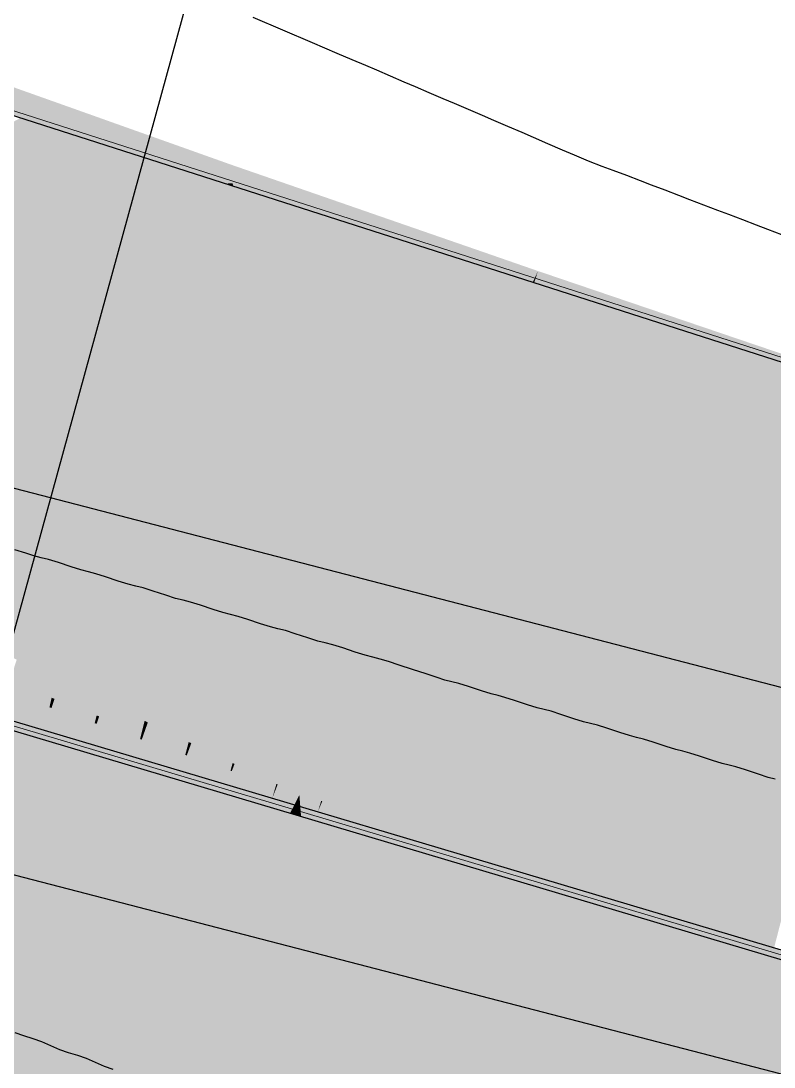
# Model space of a CAD drawing. Header units: millimetres. Extents: x 340454 to 342791, y 6993867 to 6995092.
# Drawn here: x 340738.83 to 340754.8, y 6994481.65 to 6994503.83 of the extents above; entities that cross this region are included whole.
import ezdxf

# ---------------------------------------------------------------- set-up
doc = ezdxf.new("R2010")
doc.units = ezdxf.units.MM
doc.header["$LTSCALE"] = 10
doc.linetypes.add('DASHDOT', pattern=[25.4, 12.7, -6.35, 0, -6.35])
for name, color, linetype in [('A-MODELAGEM', 7, 'Continuous'), ('F-HZ-CORREDOR-FEAT', 2, 'Continuous'), ('T-HM-CURVA_INTERMEDIARIA', 45, 'Continuous'), ('T-HM-CURVA_MESTRA', 20, 'Continuous'), ('U-SC-SECAO_TIPO', 251, 'Continuous'), ('URB-Calçadas', 2, 'Continuous'), ('URB-Quadras', 3, 'Continuous')]:
    doc.layers.add(name, color=color, linetype=linetype)

msp = doc.modelspace()

# ---------------------------------------------------------------- linework, layer by layer
at = {"lineweight": 20}
for points in [[(340765.7, 6994493.252), (340768.966, 6994505.837), (340737.747, 6994518.632, -0.025417), (340733.761, 6994503.501), (340765.7, 6994493.252)], [(340733.761, 6994503.501, -0.020185), (340729.432, 6994491.637), (340762.706, 6994481.717), (340765.7, 6994493.252), (340733.761, 6994503.501, -0.020627)], [(340759.006, 6994467.461), (340762.706, 6994481.717), (340729.432, 6994491.637, -0.02533), (340722.64, 6994477.318), (340759.006, 6994467.461)]]:
    msp.add_lwpolyline(points, format="xyb", close=True, dxfattribs=at)
at = {"layer": 'A-MODELAGEM', "color": 161, "linetype": 'Continuous', "lineweight": -3}
for points in [[(340738.992, 6994502.313), (340737.92, 6994502.695), (340737.736, 6994502.12)], [(340738.992, 6994502.313), (340737.736, 6994502.12), (340738.818, 6994501.773)], [(340740.064, 6994501.932), (340738.992, 6994502.313), (340738.818, 6994501.773)], [(340739.901, 6994501.425), (340738.818, 6994501.773), (340733.862, 6994499.069)], [(340740.064, 6994501.932), (340738.818, 6994501.773), (340739.901, 6994501.425)], [(340741.136, 6994501.55), (340740.064, 6994501.932), (340739.901, 6994501.425)], [(340741.136, 6994501.55), (340739.901, 6994501.425), (340740.984, 6994501.078)], [(340741.136, 6994501.55), (340740.984, 6994501.078), (340742.208, 6994501.169)], [(340739.901, 6994501.425), (340733.745, 6994498.8), (340733.584, 6994498.431)], [(340739.901, 6994501.425), (340733.584, 6994498.431), (340736.873, 6994491.181)], [(340739.901, 6994501.425), (340733.862, 6994499.069), (340733.745, 6994498.8)], [(340740.984, 6994501.078), (340739.901, 6994501.425), (340736.873, 6994491.181)], [(340742.208, 6994501.169), (340740.984, 6994501.078), (340742.067, 6994500.73)], [(340743.28, 6994500.787), (340742.208, 6994501.169), (340742.067, 6994500.73)], [(340740.984, 6994501.078), (340736.873, 6994491.181), (340737.005, 6994491.117)], [(340740.984, 6994501.078), (340737.005, 6994491.117), (340737.808, 6994490.733)], [(340740.984, 6994501.078), (340737.808, 6994490.733), (340738.633, 6994490.339)], [(340742.067, 6994500.73), (340740.984, 6994501.078), (340738.633, 6994490.339)], [(340742.067, 6994500.73), (340738.633, 6994490.339), (340738.741, 6994490.287)], [(340742.067, 6994500.73), (340738.741, 6994490.287), (340739.576, 6994489.888)], [(340743.15, 6994500.383), (340742.067, 6994500.73), (340739.576, 6994489.888)], [(340743.28, 6994500.787), (340742.067, 6994500.73), (340743.15, 6994500.383)], [(340743.28, 6994500.787), (340743.15, 6994500.383), (340743.323, 6994500.387)], [(340743.28, 6994500.787), (340743.323, 6994500.387), (340744.366, 6994500.411)], [(340743.15, 6994500.383), (340739.576, 6994489.888), (340739.671, 6994489.842)], [(340743.15, 6994500.383), (340739.671, 6994489.842), (340740.517, 6994489.438)], [(340743.15, 6994500.383), (340740.517, 6994489.438), (340743.575, 6994498.08)], [(340743.323, 6994500.387), (340743.15, 6994500.383), (340743.33, 6994500.325)], [(340743.33, 6994500.325), (340743.15, 6994500.383), (340743.575, 6994498.08)], [(340744.366, 6994500.411), (340743.323, 6994500.387), (340743.33, 6994500.325)], [(340744.366, 6994500.411), (340743.33, 6994500.325), (340744.244, 6994500.032)], [(340744.244, 6994500.032), (340743.33, 6994500.325), (340743.575, 6994498.08)], [(340745.452, 6994500.035), (340744.366, 6994500.411), (340744.244, 6994500.032)], [(340744.244, 6994500.032), (340743.575, 6994498.08), (340743.628, 6994497.593)], [(340745.338, 6994499.681), (340744.244, 6994500.032), (340743.628, 6994497.593)], [(340745.452, 6994500.035), (340744.244, 6994500.032), (340745.338, 6994499.681)], [(340745.452, 6994500.035), (340745.338, 6994499.681), (340746.538, 6994499.658)], [(340745.338, 6994499.681), (340743.628, 6994497.593), (340743.855, 6994495.511)], [(340745.338, 6994499.681), (340743.855, 6994495.511), (340743.966, 6994494.495)], [(340746.432, 6994499.33), (340745.338, 6994499.681), (340743.966, 6994494.495)], [(340746.538, 6994499.658), (340745.338, 6994499.681), (340746.432, 6994499.33)], [(340746.538, 6994499.658), (340746.432, 6994499.33), (340747.624, 6994499.282)], [(340746.432, 6994499.33), (340743.966, 6994494.495), (340744.122, 6994493.064)], [(340746.432, 6994499.33), (340744.122, 6994493.064), (340744.284, 6994491.573)], [(340747.526, 6994498.979), (340746.432, 6994499.33), (340744.284, 6994491.573)], [(340747.624, 6994499.282), (340746.432, 6994499.33), (340747.526, 6994498.979)], [(340748.71, 6994498.906), (340747.624, 6994499.282), (340747.526, 6994498.979)], [(340747.526, 6994498.979), (340744.284, 6994491.573), (340744.376, 6994490.731)], [(340747.526, 6994498.979), (340744.376, 6994490.731), (340744.585, 6994488.813)], [(340748.62, 6994498.628), (340747.526, 6994498.979), (340744.585, 6994488.813)], [(340748.71, 6994498.906), (340747.526, 6994498.979), (340748.62, 6994498.628)], [(340748.71, 6994498.906), (340748.62, 6994498.628), (340749.796, 6994498.529)], [(340748.62, 6994498.628), (340744.585, 6994488.813), (340744.619, 6994488.505)], [(340748.62, 6994498.628), (340744.619, 6994488.505), (340746.222, 6994490.681)], [(340749.685, 6994498.286), (340748.62, 6994498.628), (340746.222, 6994490.681)], [(340749.796, 6994498.529), (340748.62, 6994498.628), (340749.685, 6994498.286)], [(340749.796, 6994498.529), (340749.685, 6994498.286), (340749.715, 6994498.277)], [(340749.796, 6994498.529), (340749.715, 6994498.277), (340750.797, 6994498.189)], [(340749.715, 6994498.277), (340745.223, 6994487.289), (340746.178, 6994487.031)], [(340749.715, 6994498.277), (340746.222, 6994490.681), (340745.223, 6994487.289)], [(340749.715, 6994498.277), (340746.178, 6994487.031), (340747.129, 6994486.774)], [(340749.715, 6994498.277), (340749.685, 6994498.286), (340746.222, 6994490.681)], [(340750.721, 6994497.953), (340749.715, 6994498.277), (340747.129, 6994486.774)], [(340750.797, 6994498.189), (340749.715, 6994498.277), (340750.721, 6994497.953)], [(340743.575, 6994498.08), (340740.517, 6994489.438), (340740.599, 6994489.399)], [(340743.575, 6994498.08), (340740.599, 6994489.399), (340743.628, 6994497.593)], [(340750.797, 6994498.189), (340750.721, 6994497.953), (340751.798, 6994497.849)], [(340750.721, 6994497.953), (340747.129, 6994486.774), (340747.155, 6994486.767)], [(340750.721, 6994497.953), (340747.155, 6994486.767), (340748.104, 6994486.511)], [(340751.728, 6994497.63), (340750.721, 6994497.953), (340748.104, 6994486.511)], [(340751.798, 6994497.849), (340750.721, 6994497.953), (340751.728, 6994497.63)], [(340751.798, 6994497.849), (340751.728, 6994497.63), (340752.8, 6994497.509)], [(340743.628, 6994497.593), (340740.599, 6994489.399), (340741.455, 6994488.989)], [(340743.628, 6994497.593), (340741.455, 6994488.989), (340743.855, 6994495.511)], [(340751.728, 6994497.63), (340748.104, 6994486.511), (340748.131, 6994486.503)], [(340751.728, 6994497.63), (340748.131, 6994486.503), (340749.079, 6994486.247)], [(340752.735, 6994497.307), (340751.728, 6994497.63), (340749.079, 6994486.247)], [(340752.8, 6994497.509), (340751.728, 6994497.63), (340752.735, 6994497.307)], [(340752.8, 6994497.509), (340752.735, 6994497.307), (340753.801, 6994497.169)], [(340752.735, 6994497.307), (340749.079, 6994486.247), (340749.108, 6994486.239)], [(340752.735, 6994497.307), (340749.108, 6994486.239), (340750.053, 6994485.984)], [(340753.742, 6994496.984), (340752.735, 6994497.307), (340750.053, 6994485.984)], [(340753.801, 6994497.169), (340752.735, 6994497.307), (340753.742, 6994496.984)], [(340753.801, 6994497.169), (340753.742, 6994496.984), (340754.803, 6994496.829)], [(340753.742, 6994496.984), (340750.053, 6994485.984), (340750.085, 6994485.976)], [(340753.742, 6994496.984), (340750.085, 6994485.976), (340751.028, 6994485.721)], [(340754.749, 6994496.661), (340753.742, 6994496.984), (340751.028, 6994485.721)], [(340754.803, 6994496.829), (340753.742, 6994496.984), (340754.749, 6994496.661)], [(340754.803, 6994496.829), (340754.749, 6994496.661), (340755.804, 6994496.489)], [(340754.749, 6994496.661), (340751.028, 6994485.721), (340751.063, 6994485.712)], [(340754.749, 6994496.661), (340751.063, 6994485.712), (340752.004, 6994485.457)], [(340755.756, 6994496.338), (340754.749, 6994496.661), (340752.004, 6994485.457)], [(340755.804, 6994496.489), (340754.749, 6994496.661), (340755.756, 6994496.338)], [(340755.756, 6994496.338), (340752.004, 6994485.457), (340752.04, 6994485.448)], [(340755.756, 6994496.338), (340752.04, 6994485.448), (340752.979, 6994485.194)], [(340756.763, 6994496.015), (340755.756, 6994496.338), (340752.979, 6994485.194)], [(340756.763, 6994496.015), (340752.979, 6994485.194), (340753.018, 6994485.183)], [(340756.763, 6994496.015), (340753.018, 6994485.183), (340753.955, 6994484.93)], [(340757.77, 6994495.692), (340756.763, 6994496.015), (340753.955, 6994484.93)], [(340757.77, 6994495.692), (340753.955, 6994484.93), (340753.996, 6994484.919)], [(340757.77, 6994495.692), (340753.996, 6994484.919), (340754.93, 6994484.667)], [(340743.855, 6994495.511), (340741.455, 6994488.989), (340741.523, 6994488.957)], [(340743.855, 6994495.511), (340741.523, 6994488.957), (340743.966, 6994494.495)], [(340743.966, 6994494.495), (340741.523, 6994488.957), (340742.39, 6994488.542)], [(340743.966, 6994494.495), (340742.39, 6994488.542), (340744.122, 6994493.064)], [(340744.122, 6994493.064), (340742.39, 6994488.542), (340742.444, 6994488.516)], [(340744.122, 6994493.064), (340742.444, 6994488.516), (340744.284, 6994491.573)], [(340744.284, 6994491.573), (340742.444, 6994488.516), (340743.322, 6994488.097)], [(340744.284, 6994491.573), (340743.322, 6994488.097), (340744.376, 6994490.731)], [(340744.376, 6994490.731), (340743.322, 6994488.097), (340743.362, 6994488.077)], [(340744.376, 6994490.731), (340743.362, 6994488.077), (340744.585, 6994488.813)], [(340746.222, 6994490.681), (340744.619, 6994488.505), (340744.737, 6994487.42)], [(340746.222, 6994490.681), (340744.737, 6994487.42), (340745.2, 6994487.295)], [(340746.222, 6994490.681), (340745.2, 6994487.295), (340745.223, 6994487.289)], [(340739.576, 6994489.888), (340738.741, 6994490.287), (340738.595, 6994489.827)], [(340739.483, 6994489.48), (340738.595, 6994489.827), (340738.522, 6994489.598)], [(340739.576, 6994489.888), (340738.595, 6994489.827), (340739.483, 6994489.48)], [(340739.671, 6994489.842), (340739.576, 6994489.888), (340739.483, 6994489.48)], [(340739.671, 6994489.842), (340739.483, 6994489.48), (340739.544, 6994489.456)], [(340740.517, 6994489.438), (340739.671, 6994489.842), (340739.544, 6994489.456)], [(340739.436, 6994489.278), (340738.522, 6994489.598), (340738.357, 6994489.08)], [(340739.483, 6994489.48), (340738.522, 6994489.598), (340739.436, 6994489.278)], [(340739.544, 6994489.456), (340739.483, 6994489.48), (340739.436, 6994489.278)], [(340739.544, 6994489.456), (340739.436, 6994489.278), (340739.48, 6994489.262)], [(340740.437, 6994489.105), (340739.544, 6994489.456), (340739.48, 6994489.262)], [(340740.517, 6994489.438), (340739.544, 6994489.456), (340740.437, 6994489.105)], [(340740.599, 6994489.399), (340740.517, 6994489.438), (340740.437, 6994489.105)], [(340740.599, 6994489.399), (340740.437, 6994489.105), (340740.491, 6994489.084)], [(340741.455, 6994488.989), (340740.599, 6994489.399), (340740.491, 6994489.084)], [(340739.436, 6994489.278), (340738.357, 6994489.08), (340739.325, 6994488.792)], [(340739.48, 6994489.262), (340739.436, 6994489.278), (340739.325, 6994488.792)], [(340740.397, 6994488.941), (340739.48, 6994489.262), (340739.325, 6994488.792)], [(340740.437, 6994489.105), (340739.48, 6994489.262), (340740.397, 6994488.941)], [(340738.324, 6994488.97), (340738.3, 6994488.889), (340739.267, 6994488.6)], [(340739.292, 6994488.681), (340738.357, 6994489.08), (340738.324, 6994488.97)], [(340739.292, 6994488.681), (340738.324, 6994488.97), (340739.267, 6994488.6)], [(340739.292, 6994488.681), (340739.325, 6994488.792), (340738.357, 6994489.08)], [(340740.397, 6994488.941), (340739.325, 6994488.792), (340740.292, 6994488.503)], [(340740.437, 6994488.927), (340740.397, 6994488.941), (340740.292, 6994488.503)], [(340741.358, 6994488.604), (340740.437, 6994488.927), (340740.292, 6994488.503)], [(340740.491, 6994489.084), (340740.437, 6994489.105), (340740.397, 6994488.941)], [(340740.491, 6994489.084), (340740.397, 6994488.941), (340740.437, 6994488.927)], [(340741.39, 6994488.732), (340740.491, 6994489.084), (340740.437, 6994488.927)], [(340741.39, 6994488.732), (340740.437, 6994488.927), (340741.358, 6994488.604)], [(340741.455, 6994488.989), (340740.491, 6994489.084), (340741.39, 6994488.732)], [(340741.523, 6994488.957), (340741.455, 6994488.989), (340741.39, 6994488.732)], [(340741.523, 6994488.957), (340741.39, 6994488.732), (340741.437, 6994488.714)], [(340742.39, 6994488.542), (340741.523, 6994488.957), (340741.437, 6994488.714)], [(340739.267, 6994488.6), (340738.3, 6994488.889), (340734.525, 6994474.2)], [(340740.259, 6994488.393), (340739.325, 6994488.792), (340739.292, 6994488.681)], [(340740.259, 6994488.393), (340740.292, 6994488.503), (340739.325, 6994488.792)], [(340741.437, 6994488.714), (340741.39, 6994488.732), (340741.358, 6994488.604)], [(340741.437, 6994488.714), (340741.358, 6994488.604), (340741.394, 6994488.592)], [(340742.341, 6994488.359), (340741.437, 6994488.714), (340741.394, 6994488.592)], [(340742.39, 6994488.542), (340741.437, 6994488.714), (340742.341, 6994488.359)], [(340744.585, 6994488.813), (340743.362, 6994488.077), (340744.25, 6994487.653)], [(340744.585, 6994488.813), (340744.25, 6994487.653), (340744.619, 6994488.505)], [(340739.267, 6994488.6), (340734.525, 6994474.2), (340735.497, 6994473.937)], [(340740.235, 6994488.312), (340739.267, 6994488.6), (340735.497, 6994473.937)], [(340739.292, 6994488.681), (340739.267, 6994488.6), (340740.235, 6994488.312)], [(340740.259, 6994488.393), (340739.292, 6994488.681), (340740.235, 6994488.312)], [(340741.227, 6994488.105), (340740.292, 6994488.503), (340740.259, 6994488.393)], [(340741.358, 6994488.604), (340740.292, 6994488.503), (340741.26, 6994488.215)], [(340741.227, 6994488.105), (340741.26, 6994488.215), (340740.292, 6994488.503)], [(340741.394, 6994488.592), (340741.358, 6994488.604), (340741.26, 6994488.215)], [(340742.317, 6994488.268), (340741.394, 6994488.592), (340741.26, 6994488.215)], [(340742.341, 6994488.359), (340741.394, 6994488.592), (340742.317, 6994488.268)], [(340742.444, 6994488.516), (340742.39, 6994488.542), (340742.341, 6994488.359)], [(340742.444, 6994488.516), (340742.341, 6994488.359), (340742.381, 6994488.344)], [(340743.322, 6994488.097), (340742.444, 6994488.516), (340742.381, 6994488.344)], [(340744.619, 6994488.505), (340744.25, 6994487.653), (340744.277, 6994487.64)], [(340744.619, 6994488.505), (340744.277, 6994487.64), (340744.737, 6994487.42)], [(340740.235, 6994488.312), (340735.497, 6994473.937), (340736.469, 6994473.673)], [(340741.202, 6994488.023), (340740.235, 6994488.312), (340736.469, 6994473.673)], [(340740.259, 6994488.393), (340740.235, 6994488.312), (340741.202, 6994488.023)], [(340741.227, 6994488.105), (340740.259, 6994488.393), (340741.202, 6994488.023)], [(340742.317, 6994488.268), (340741.26, 6994488.215), (340742.227, 6994487.927)], [(340742.349, 6994488.257), (340742.317, 6994488.268), (340742.227, 6994487.927)], [(340743.276, 6994487.932), (340742.349, 6994488.257), (340742.227, 6994487.927)], [(340742.381, 6994488.344), (340742.341, 6994488.359), (340742.317, 6994488.268)], [(340742.381, 6994488.344), (340742.317, 6994488.268), (340742.349, 6994488.257)], [(340743.291, 6994487.987), (340742.381, 6994488.344), (340742.349, 6994488.257)], [(340743.291, 6994487.987), (340742.349, 6994488.257), (340743.276, 6994487.932)], [(340743.322, 6994488.097), (340742.381, 6994488.344), (340743.291, 6994487.987)], [(340741.202, 6994488.023), (340736.469, 6994473.673), (340737.442, 6994473.41)], [(340742.17, 6994487.735), (340741.202, 6994488.023), (340737.442, 6994473.41)], [(340741.227, 6994488.105), (340741.202, 6994488.023), (340742.17, 6994487.735)], [(340742.194, 6994487.816), (340741.26, 6994488.215), (340741.227, 6994488.105)], [(340742.194, 6994487.816), (340741.227, 6994488.105), (340742.17, 6994487.735)], [(340742.194, 6994487.816), (340742.227, 6994487.927), (340741.26, 6994488.215)], [(340743.362, 6994488.077), (340743.322, 6994488.097), (340743.291, 6994487.987)], [(340743.362, 6994488.077), (340743.291, 6994487.987), (340743.323, 6994487.974)], [(340744.25, 6994487.653), (340743.362, 6994488.077), (340743.323, 6994487.974)], [(340742.194, 6994487.816), (340742.17, 6994487.735), (340743.137, 6994487.447)], [(340743.162, 6994487.528), (340742.227, 6994487.927), (340742.194, 6994487.816)], [(340743.162, 6994487.528), (340742.194, 6994487.816), (340743.137, 6994487.447)], [(340743.276, 6994487.932), (340742.227, 6994487.927), (340743.195, 6994487.638)], [(340743.162, 6994487.528), (340743.195, 6994487.638), (340742.227, 6994487.927)], [(340743.303, 6994487.923), (340743.276, 6994487.932), (340743.195, 6994487.638)], [(340744.162, 6994487.35), (340743.303, 6994487.923), (340743.195, 6994487.638)], [(340743.323, 6994487.974), (340743.291, 6994487.987), (340743.276, 6994487.932)], [(340743.323, 6994487.974), (340743.276, 6994487.932), (340743.303, 6994487.923)], [(340744.239, 6994487.615), (340743.323, 6994487.974), (340743.303, 6994487.923)], [(340744.239, 6994487.615), (340743.303, 6994487.923), (340744.233, 6994487.596)], [(340744.233, 6994487.596), (340743.303, 6994487.923), (340744.162, 6994487.35)], [(340744.25, 6994487.653), (340743.323, 6994487.974), (340744.239, 6994487.615)], [(340742.17, 6994487.735), (340737.442, 6994473.41), (340739.351, 6994476.785)], [(340742.17, 6994487.735), (340739.351, 6994476.785), (340740.113, 6994478.29)], [(340743.137, 6994487.447), (340742.17, 6994487.735), (340740.113, 6994478.29)], [(340744.129, 6994487.24), (340743.195, 6994487.638), (340743.162, 6994487.528)], [(340744.129, 6994487.24), (340744.162, 6994487.35), (340743.195, 6994487.638)], [(340744.256, 6994487.588), (340744.233, 6994487.596), (340744.162, 6994487.35)], [(340744.256, 6994487.588), (340744.162, 6994487.35), (340744.631, 6994487.21)], [(340744.263, 6994487.606), (340744.239, 6994487.615), (340744.233, 6994487.596)], [(340744.263, 6994487.606), (340744.233, 6994487.596), (340744.256, 6994487.588)], [(340744.277, 6994487.64), (340744.25, 6994487.653), (340744.239, 6994487.615)], [(340744.277, 6994487.64), (340744.239, 6994487.615), (340744.263, 6994487.606)], [(340744.737, 6994487.42), (340744.263, 6994487.606), (340744.256, 6994487.588)], [(340744.737, 6994487.42), (340744.256, 6994487.588), (340744.631, 6994487.21)], [(340744.737, 6994487.42), (340744.277, 6994487.64), (340744.263, 6994487.606)], [(340743.137, 6994487.447), (340740.113, 6994478.29), (340741.468, 6994480.966)], [(340743.137, 6994487.447), (340741.468, 6994480.966), (340743.166, 6994484.319)], [(340743.162, 6994487.528), (340743.137, 6994487.447), (340744.105, 6994487.158)], [(340744.105, 6994487.158), (340743.137, 6994487.447), (340743.166, 6994484.319)], [(340744.129, 6994487.24), (340743.162, 6994487.528), (340744.105, 6994487.158)], [(340744.737, 6994487.42), (340744.631, 6994487.21), (340744.756, 6994487.173)], [(340745.2, 6994487.295), (340744.737, 6994487.42), (340744.756, 6994487.173)], [(340744.105, 6994487.158), (340743.166, 6994484.319), (340743.587, 6994485.15)], [(340744.539, 6994487.029), (340744.105, 6994487.158), (340743.587, 6994485.15)], [(340744.129, 6994487.24), (340744.105, 6994487.158), (340744.539, 6994487.029)], [(340744.578, 6994487.106), (340744.162, 6994487.35), (340744.129, 6994487.24)], [(340744.578, 6994487.106), (340744.129, 6994487.24), (340744.56, 6994487.071)], [(340744.129, 6994487.24), (340744.539, 6994487.029), (340744.56, 6994487.071)], [(340744.606, 6994487.161), (340744.631, 6994487.21), (340744.162, 6994487.35)], [(340744.578, 6994487.106), (340744.606, 6994487.161), (340744.162, 6994487.35)], [(340744.578, 6994487.106), (340744.762, 6994487.094), (340744.606, 6994487.161)], [(340744.606, 6994487.161), (340744.756, 6994487.173), (340744.631, 6994487.21)], [(340744.762, 6994487.094), (340744.756, 6994487.173), (340744.606, 6994487.161)], [(340745.2, 6994487.295), (340744.756, 6994487.173), (340745.129, 6994487.061)], [(340744.762, 6994487.094), (340745.129, 6994487.061), (340744.756, 6994487.173)], [(340745.223, 6994487.289), (340745.2, 6994487.295), (340745.129, 6994487.061)], [(340745.223, 6994487.289), (340745.129, 6994487.061), (340746.097, 6994486.773)], [(340746.178, 6994487.031), (340745.223, 6994487.289), (340746.097, 6994486.773)], [(340744.539, 6994487.029), (340743.587, 6994485.15), (340744.836, 6994486.155)], [(340744.56, 6994487.071), (340744.539, 6994487.029), (340744.771, 6994486.988)], [(340744.771, 6994486.988), (340744.539, 6994487.029), (340744.773, 6994486.959)], [(340744.773, 6994486.959), (340744.539, 6994487.029), (340744.836, 6994486.155)], [(340744.766, 6994487.05), (340744.578, 6994487.106), (340744.56, 6994487.071)], [(340744.766, 6994487.05), (340744.56, 6994487.071), (340744.771, 6994486.988)], [(340744.766, 6994487.05), (340744.762, 6994487.094), (340744.578, 6994487.106)], [(340745.097, 6994486.951), (340745.129, 6994487.061), (340744.762, 6994487.094)], [(340745.097, 6994486.951), (340744.762, 6994487.094), (340744.766, 6994487.05)], [(340745.097, 6994486.951), (340744.766, 6994487.05), (340744.771, 6994486.988)], [(340745.097, 6994486.951), (340744.771, 6994486.988), (340745.072, 6994486.87)], [(340744.771, 6994486.988), (340744.773, 6994486.959), (340745.072, 6994486.87)], [(340745.072, 6994486.87), (340744.773, 6994486.959), (340744.836, 6994486.155)], [(340745.097, 6994486.951), (340745.072, 6994486.87), (340746.04, 6994486.581)], [(340746.064, 6994486.663), (340745.129, 6994487.061), (340745.097, 6994486.951)], [(340746.064, 6994486.663), (340745.097, 6994486.951), (340746.04, 6994486.581)], [(340746.064, 6994486.663), (340746.097, 6994486.773), (340745.129, 6994487.061)], [(340747.129, 6994486.774), (340746.178, 6994487.031), (340746.097, 6994486.773)], [(340745.072, 6994486.87), (340744.836, 6994486.155), (340744.848, 6994485.999)], [(340746.04, 6994486.581), (340745.072, 6994486.87), (340744.848, 6994485.999)], [(340747.032, 6994486.375), (340746.097, 6994486.773), (340746.064, 6994486.663)], [(340747.129, 6994486.774), (340746.097, 6994486.773), (340747.064, 6994486.485)], [(340747.032, 6994486.375), (340747.064, 6994486.485), (340746.097, 6994486.773)], [(340747.155, 6994486.767), (340747.129, 6994486.774), (340747.064, 6994486.485)], [(340748.104, 6994486.511), (340747.155, 6994486.767), (340747.064, 6994486.485)], [(340746.04, 6994486.581), (340744.848, 6994485.999), (340745.039, 6994483.557)], [(340746.04, 6994486.581), (340745.039, 6994483.557), (340745.09, 6994482.899)], [(340747.007, 6994486.293), (340746.04, 6994486.581), (340745.09, 6994482.899)], [(340746.064, 6994486.663), (340746.04, 6994486.581), (340747.007, 6994486.293)], [(340747.032, 6994486.375), (340746.064, 6994486.663), (340747.007, 6994486.293)], [(340747.999, 6994486.087), (340747.064, 6994486.485), (340747.032, 6994486.375)], [(340748.104, 6994486.511), (340747.064, 6994486.485), (340748.032, 6994486.196)], [(340747.999, 6994486.087), (340748.032, 6994486.196), (340747.064, 6994486.485)], [(340748.131, 6994486.503), (340748.104, 6994486.511), (340748.032, 6994486.196)], [(340749.079, 6994486.247), (340748.131, 6994486.503), (340748.032, 6994486.196)], [(340747.007, 6994486.293), (340745.09, 6994482.899), (340745.241, 6994480.962)], [(340747.007, 6994486.293), (340745.241, 6994480.962), (340745.332, 6994479.8)], [(340747.975, 6994486.004), (340747.007, 6994486.293), (340745.332, 6994479.8)], [(340747.032, 6994486.375), (340747.007, 6994486.293), (340747.975, 6994486.004)], [(340747.999, 6994486.087), (340747.032, 6994486.375), (340747.975, 6994486.004)], [(340749.079, 6994486.247), (340748.032, 6994486.196), (340748.999, 6994485.908)], [(340749.108, 6994486.239), (340749.079, 6994486.247), (340748.999, 6994485.908)], [(340744.836, 6994486.155), (340740.358, 6994472.619), (340744.848, 6994485.999)], [(340744.836, 6994486.155), (340743.587, 6994485.15), (340740.358, 6994472.619)], [(340747.999, 6994486.087), (340747.975, 6994486.004), (340748.942, 6994485.716)], [(340748.967, 6994485.798), (340748.032, 6994486.196), (340747.999, 6994486.087)], [(340748.967, 6994485.798), (340747.999, 6994486.087), (340748.942, 6994485.716)], [(340748.967, 6994485.798), (340748.999, 6994485.908), (340748.032, 6994486.196)], [(340750.053, 6994485.984), (340749.108, 6994486.239), (340748.999, 6994485.908)], [(340744.848, 6994485.999), (340740.358, 6994472.619), (340741.33, 6994472.356)], [(340744.848, 6994485.999), (340741.33, 6994472.356), (340745.039, 6994483.557)], [(340747.975, 6994486.004), (340745.332, 6994479.8), (340745.444, 6994478.37)], [(340747.975, 6994486.004), (340745.444, 6994478.37), (340745.574, 6994476.704)], [(340748.942, 6994485.716), (340747.975, 6994486.004), (340745.574, 6994476.704)], [(340748.967, 6994485.798), (340748.942, 6994485.716), (340749.91, 6994485.428)], [(340749.934, 6994485.51), (340748.999, 6994485.908), (340748.967, 6994485.798)], [(340749.934, 6994485.51), (340748.967, 6994485.798), (340749.91, 6994485.428)], [(340750.053, 6994485.984), (340748.999, 6994485.908), (340749.967, 6994485.619)], [(340749.934, 6994485.51), (340749.967, 6994485.619), (340748.999, 6994485.908)], [(340750.085, 6994485.976), (340750.053, 6994485.984), (340749.967, 6994485.619)], [(340750.085, 6994485.976), (340749.967, 6994485.619), (340750.934, 6994485.331)], [(340751.028, 6994485.721), (340750.085, 6994485.976), (340750.934, 6994485.331)], [(340748.942, 6994485.716), (340745.574, 6994476.704), (340745.646, 6994475.781)], [(340748.942, 6994485.716), (340745.646, 6994475.781), (340745.815, 6994473.609)], [(340749.91, 6994485.428), (340748.942, 6994485.716), (340745.815, 6994473.609)], [(340750.902, 6994485.222), (340749.967, 6994485.619), (340749.934, 6994485.51)], [(340750.902, 6994485.222), (340750.934, 6994485.331), (340749.967, 6994485.619)], [(340751.063, 6994485.712), (340751.028, 6994485.721), (340750.934, 6994485.331)], [(340751.063, 6994485.712), (340750.934, 6994485.331), (340751.902, 6994485.042)], [(340752.004, 6994485.457), (340751.063, 6994485.712), (340751.902, 6994485.042)], [(340749.91, 6994485.428), (340745.815, 6994473.609), (340745.848, 6994473.194)], [(340749.91, 6994485.428), (340745.848, 6994473.194), (340746.191, 6994471.038)], [(340750.877, 6994485.139), (340749.91, 6994485.428), (340746.191, 6994471.038)], [(340749.934, 6994485.51), (340749.91, 6994485.428), (340750.877, 6994485.139)], [(340750.902, 6994485.222), (340749.934, 6994485.51), (340750.877, 6994485.139)], [(340752.04, 6994485.448), (340752.004, 6994485.457), (340751.902, 6994485.042)], [(340752.04, 6994485.448), (340751.902, 6994485.042), (340752.869, 6994484.754)], [(340752.979, 6994485.194), (340752.04, 6994485.448), (340752.869, 6994484.754)], [(340743.587, 6994485.15), (340743.166, 6994484.319), (340740.358, 6994472.619)], [(340750.877, 6994485.139), (340746.191, 6994471.038), (340747.163, 6994470.775)], [(340751.845, 6994484.851), (340750.877, 6994485.139), (340747.163, 6994470.775)], [(340750.902, 6994485.222), (340750.877, 6994485.139), (340751.845, 6994484.851)], [(340751.869, 6994484.933), (340750.934, 6994485.331), (340750.902, 6994485.222)], [(340751.869, 6994484.933), (340750.902, 6994485.222), (340751.845, 6994484.851)], [(340751.869, 6994484.933), (340751.902, 6994485.042), (340750.934, 6994485.331)], [(340753.018, 6994485.183), (340752.979, 6994485.194), (340752.869, 6994484.754)], [(340753.018, 6994485.183), (340752.869, 6994484.754), (340753.837, 6994484.466)], [(340753.955, 6994484.93), (340753.018, 6994485.183), (340753.837, 6994484.466)], [(340751.869, 6994484.933), (340751.845, 6994484.851), (340752.812, 6994484.562)], [(340752.837, 6994484.645), (340751.902, 6994485.042), (340751.869, 6994484.933)], [(340752.837, 6994484.645), (340751.869, 6994484.933), (340752.812, 6994484.562)], [(340752.837, 6994484.645), (340752.869, 6994484.754), (340751.902, 6994485.042)], [(340753.996, 6994484.919), (340753.955, 6994484.93), (340753.837, 6994484.466)], [(340753.996, 6994484.919), (340753.837, 6994484.466), (340754.804, 6994484.177)], [(340754.93, 6994484.667), (340753.996, 6994484.919), (340754.804, 6994484.177)], [(340751.845, 6994484.851), (340747.163, 6994470.775), (340748.136, 6994470.511)], [(340752.812, 6994484.562), (340751.845, 6994484.851), (340748.136, 6994470.511)], [(340753.804, 6994484.357), (340752.869, 6994484.754), (340752.837, 6994484.645)], [(340753.804, 6994484.357), (340753.837, 6994484.466), (340752.869, 6994484.754)], [(340752.812, 6994484.562), (340748.136, 6994470.511), (340749.108, 6994470.248)], [(340753.78, 6994484.274), (340752.812, 6994484.562), (340749.108, 6994470.248)], [(340752.837, 6994484.645), (340752.812, 6994484.562), (340753.78, 6994484.274)], [(340753.804, 6994484.357), (340752.837, 6994484.645), (340753.78, 6994484.274)], [(340743.166, 6994484.319), (340739.386, 6994472.883), (340740.358, 6994472.619)], [(340743.166, 6994484.319), (340741.468, 6994480.966), (340739.386, 6994472.883)], [(340753.78, 6994484.274), (340749.108, 6994470.248), (340750.08, 6994469.984)], [(340754.747, 6994483.986), (340753.78, 6994484.274), (340750.08, 6994469.984)], [(340753.804, 6994484.357), (340753.78, 6994484.274), (340754.747, 6994483.986)], [(340754.772, 6994484.069), (340753.837, 6994484.466), (340753.804, 6994484.357)], [(340754.772, 6994484.069), (340753.804, 6994484.357), (340754.747, 6994483.986)], [(340754.772, 6994484.069), (340754.804, 6994484.177), (340753.837, 6994484.466)], [(340754.772, 6994484.069), (340754.747, 6994483.986), (340755.715, 6994483.697)], [(340755.74, 6994483.78), (340754.804, 6994484.177), (340754.772, 6994484.069)], [(340755.74, 6994483.78), (340754.772, 6994484.069), (340755.715, 6994483.697)], [(340754.747, 6994483.986), (340750.08, 6994469.984), (340751.052, 6994469.72)], [(340755.715, 6994483.697), (340754.747, 6994483.986), (340751.052, 6994469.72)], [(340755.715, 6994483.697), (340751.052, 6994469.72), (340752.024, 6994469.457)], [(340756.682, 6994483.409), (340755.715, 6994483.697), (340752.024, 6994469.457)], [(340745.039, 6994483.557), (340741.33, 6994472.356), (340745.09, 6994482.899)], [(340756.682, 6994483.409), (340752.024, 6994469.457), (340753.765, 6994472.157)], [(340756.682, 6994483.409), (340753.765, 6994472.157), (340754.431, 6994473.486)], [(340757.65, 6994483.12), (340756.682, 6994483.409), (340754.431, 6994473.486)], [(340757.65, 6994483.12), (340754.431, 6994473.486), (340755.923, 6994476.464)], [(340745.09, 6994482.899), (340741.33, 6994472.356), (340742.303, 6994472.092)], [(340745.09, 6994482.899), (340742.303, 6994472.092), (340745.241, 6994480.962)]]:
    msp.add_solid(points, dxfattribs=at)
at = {"layer": 'F-HZ-CORREDOR-FEAT', "color": 2, "linetype": 'Continuous', "lineweight": -3}
for points in [[(340733.826, 6994503.375, 724.976), (340733.512, 6994502.408, 724.864), (340733.193, 6994501.442, 724.753), (340732.866, 6994500.479, 724.641), (340732.534, 6994499.518, 724.529), (340732.196, 6994498.559, 724.418), (340731.851, 6994497.603, 724.306), (340731.5, 6994496.649, 724.194), (340731.143, 6994495.697, 724.083), (340730.78, 6994494.747, 723.971), (340730.41, 6994493.8, 723.859), (340730.034, 6994492.855, 723.748), (340729.653, 6994491.912, 723.636), (340729.566, 6994491.701, 723.611), (340762.636, 6994481.843, 723.692), (340765.579, 6994493.186, 724.752), (340733.826, 6994503.375, 724.976)], [(340758.935, 6994467.584, 722.47), (340762.585, 6994481.649, 723.676), (340729.489, 6994491.515, 723.589), (340729.087, 6994490.553, 723.474), (340728.678, 6994489.593, 723.359), (340728.263, 6994488.636, 723.245), (340727.841, 6994487.682, 723.13), (340727.413, 6994486.73, 723.016), (340726.978, 6994485.782, 722.901), (340726.538, 6994484.836, 722.786), (340726.091, 6994483.894, 722.672), (340725.637, 6994482.954, 722.557), (340725.178, 6994482.018, 722.443), (340724.712, 6994481.084, 722.328), (340724.24, 6994480.154, 722.214), (340723.762, 6994479.227, 722.099), (340723.278, 6994478.303, 721.984), (340722.787, 6994477.382, 721.87), (340722.787, 6994477.382, 721.87), (340758.935, 6994467.584, 722.47)]]:
    msp.add_polyline3d(points, dxfattribs=at)
at = {"layer": 'T-HM-CURVA_INTERMEDIARIA', "color": 45, "linetype": 'Continuous', "lineweight": -3, "flags": 128}
for points, elevation in [([(340754.828, 6994487.754), (340754.679, 6994487.791), (340754.475, 6994487.856), (340754.2, 6994487.948), (340753.996, 6994488.013), (340753.848, 6994488.049), (340753.7, 6994488.086), (340753.496, 6994488.151), (340753.22, 6994488.243), (340753.016, 6994488.308), (340752.868, 6994488.344), (340752.72, 6994488.381), (340752.516, 6994488.446), (340752.24, 6994488.538), (340752.036, 6994488.603), (340751.888, 6994488.639), (340751.74, 6994488.676), (340751.536, 6994488.741), (340751.26, 6994488.833), (340751.056, 6994488.898), (340750.908, 6994488.934), (340750.761, 6994488.971), (340750.557, 6994489.036), (340750.28, 6994489.128), (340750.076, 6994489.193), (340749.929, 6994489.229), (340749.781, 6994489.266), (340749.577, 6994489.331), (340749.3, 6994489.423), (340749.096, 6994489.488), (340748.949, 6994489.524), (340748.802, 6994489.561), (340748.598, 6994489.626), (340748.32, 6994489.718), (340748.116, 6994489.783), (340747.969, 6994489.82), (340747.822, 6994489.856), (340747.66, 6994489.907), (340747.423, 6994489.985), (340747.136, 6994490.078), (340746.856, 6994490.17), (340746.626, 6994490.246), (340746.453, 6994490.3), (340746.292, 6994490.34), (340746.131, 6994490.38), (340745.922, 6994490.446), (340745.656, 6994490.535), (340745.447, 6994490.601), (340745.287, 6994490.641), (340745.126, 6994490.681), (340744.917, 6994490.748), (340744.65, 6994490.837), (340744.442, 6994490.903), (340744.281, 6994490.943), (340744.121, 6994490.983), (340743.912, 6994491.049), (340743.644, 6994491.138), (340743.436, 6994491.205), (340743.276, 6994491.245), (340743.116, 6994491.285), (340742.907, 6994491.351), (340742.639, 6994491.44), (340742.43, 6994491.506), (340742.271, 6994491.546), (340742.111, 6994491.586), (340741.902, 6994491.653), (340741.633, 6994491.742), (340741.425, 6994491.808), (340741.266, 6994491.848), (340741.106, 6994491.888), (340740.897, 6994491.955), (340740.627, 6994492.044), (340740.42, 6994492.11), (340740.262, 6994492.15), (340740.105, 6994492.189), (340739.897, 6994492.255), (340739.626, 6994492.345), (340739.418, 6994492.411), (340739.261, 6994492.45), (340739.104, 6994492.49), (340738.933, 6994492.543), (340738.7, 6994492.619)], 724), ([(340740.788, 6994481.594), (340740.605, 6994481.657), (340740.413, 6994481.743), (340740.221, 6994481.83), (340740.035, 6994481.893), (340739.84, 6994481.952), (340739.656, 6994482.014), (340739.466, 6994482.1), (340739.277, 6994482.185), (340739.09, 6994482.248), (340738.892, 6994482.308), (340738.707, 6994482.371)], 723)]:
    msp.add_lwpolyline(points, dxfattribs=dict(at, elevation=elevation))
at = {"layer": 'T-HM-CURVA_MESTRA', "color": 20, "linetype": 'Continuous', "lineweight": -3, "elevation": 725, "flags": 128}
msp.add_lwpolyline([(340743.752, 6994503.911), (340744.382, 6994503.642), (340745.01, 6994503.374), (340745.534, 6994503.151), (340745.851, 6994503.016), (340746.142, 6994502.891), (340746.372, 6994502.792), (340746.663, 6994502.668), (340746.955, 6994502.543), (340747.189, 6994502.442), (340747.484, 6994502.316), (340747.779, 6994502.189), (340748.016, 6994502.088), (340748.314, 6994501.96), (340748.612, 6994501.832), (340748.852, 6994501.729), (340749.153, 6994501.6), (340749.455, 6994501.471), (340749.697, 6994501.367), (340750.002, 6994501.236), (340750.313, 6994501.101), (340750.563, 6994500.992), (340750.861, 6994500.868), (340751.149, 6994500.754), (340751.381, 6994500.668), (340751.671, 6994500.558), (340751.962, 6994500.447), (340752.194, 6994500.359), (340752.487, 6994500.247), (340752.779, 6994500.135), (340753.013, 6994500.046), (340753.307, 6994499.934), (340753.601, 6994499.822), (340753.835, 6994499.732), (340754.131, 6994499.619), (340754.427, 6994499.506), (340754.663, 6994499.416), (340754.96, 6994499.303)], dxfattribs=at)
at = {"layer": 'U-SC-SECAO_TIPO', "color": 251, "linetype": 'DASHDOT', "lineweight": -3}
for points in [[(340742.801, 6994505.887), (340729.417, 6994457.157), (340727.828, 6994451.371)], [(340713.771, 6994500.394), (340765.113, 6994487.063), (340769.953, 6994485.807)], [(340709.698, 6994493.253), (340763.119, 6994479.383), (340776.609, 6994475.88)]]:
    msp.add_lwpolyline(points, dxfattribs=at)
at = {"layer": 'URB-Calçadas', "lineweight": 0}
msp.add_lwpolyline([(340737.938, 6994567.915, -0.173456), (340714.47, 6994467.492, 0.151029), (340713.673, 6994464.648, -1.966639), (340703.027, 6994471.986, 0.168204), (340705.589, 6994474.019, 0.200073), (340724.321, 6994581.895, 0.104086)], format="xyb", dxfattribs=at)
at = {"layer": 'URB-Quadras', "color": 252, "lineweight": 0}
msp.add_lwpolyline([(340815.241, 6994491.926, 0.038213), (340872.813, 6994444.815, 0.427498), (340879.9, 6994446.24), (340906.67, 6994488.537, 0.399537), (340905.329, 6994495.296, -0.090947), (340797.453, 6994605.491, 0.427165), (340790.332, 6994606.713), (340742.106, 6994571.002, 0.26508), (340740.108, 6994566.469, -0.172307), (340715.611, 6994465.576, -0.089172), (340715.611, 6994465.576, -2.016247), (340701.917, 6994473.704, 0.157194), (340704.27, 6994475.674, 0.197995), (340722.466, 6994581.029, 0.104869), (340721.604, 6994582.915), (340685.606, 6994631.482, 0.2535), (340684.742, 6994631.884, -0.18056), (340678.012, 6994633.945)], format="xyb", dxfattribs=at)

doc.saveas('drawing.dxf')
